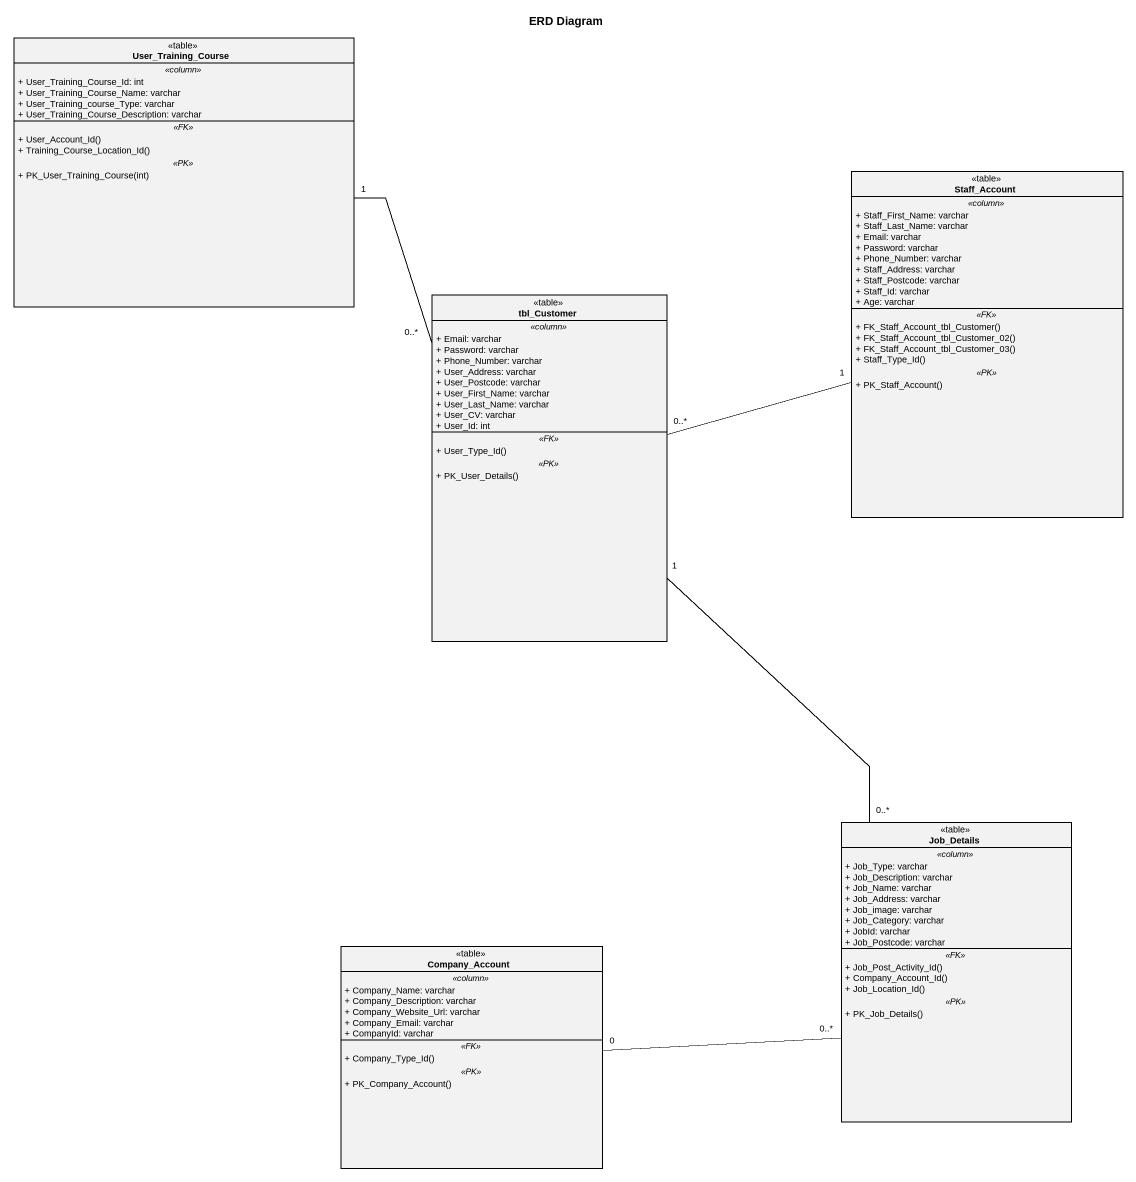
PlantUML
@startuml
title ERD Diagram
hide circle
hide empty members
skinparam classAttributeIconSize 0
class User_Training_Course <<table>> {
  .. <<column>> ..
  + User_Training_Course_Id: int
  + User_Training_Course_Name: varchar
  + User_Training_course_Type: varchar
  + User_Training_Course_Description: varchar
  .. <<FK>> ..
  + User_Account_Id()
  + Training_Course_Location_Id()
  .. <<PK>> ..
  + PK_User_Training_Course(int)
}
class Staff_Account <<table>> {
  .. <<column>> ..
  + Staff_First_Name: varchar
  + Staff_Last_Name: varchar
  + Email: varchar
  + Password: varchar
  + Phone_Number: varchar
  + Staff_Address: varchar
  + Staff_Postcode: varchar
  + Staff_Id: varchar
  + Age: varchar
  .. <<FK>> ..
  + FK_Staff_Account_tbl_Customer()
  + FK_Staff_Account_tbl_Customer_02()
  + FK_Staff_Account_tbl_Customer_03()
  + Staff_Type_Id()
  .. <<PK>> ..
  + PK_Staff_Account()
}
class tbl_Customer <<table>> {
  .. <<column>> ..
  + Email: varchar
  + Password: varchar
  + Phone_Number: varchar
  + User_Address: varchar
  + User_Postcode: varchar
  + User_First_Name: varchar
  + User_Last_Name: varchar
  + User_CV: varchar
  + User_Id: int
  .. <<FK>> ..
  + User_Type_Id()
  .. <<PK>> ..
  + PK_User_Details()
}
class Job_Details <<table>> {
  .. <<column>> ..
  + Job_Type: varchar
  + Job_Description: varchar
  + Job_Name: varchar
  + Job_Address: varchar
  + Job_image: varchar
  + Job_Category: varchar
  + JobId: varchar
  + Job_Postcode: varchar
  .. <<FK>> ..
  + Job_Post_Activity_Id()
  + Company_Account_Id()
  + Job_Location_Id()
  .. <<PK>> ..
  + PK_Job_Details()
}
class Company_Account <<table>> {
  .. <<column>> ..
  + Company_Name: varchar
  + Company_Description: varchar
  + Company_Website_Url: varchar
  + Company_Email: varchar
  + CompanyId: varchar
  .. <<FK>> ..
  + Company_Type_Id()
  .. <<PK>> ..
  + PK_Company_Account()
}
User_Training_Course "1" -- "0..*" tbl_Customer
Staff_Account "1" -left- "0..*" tbl_Customer
tbl_Customer "1" -- "0..*" Job_Details
Company_Account "0" -right- "0..*" Job_Details
@enduml
